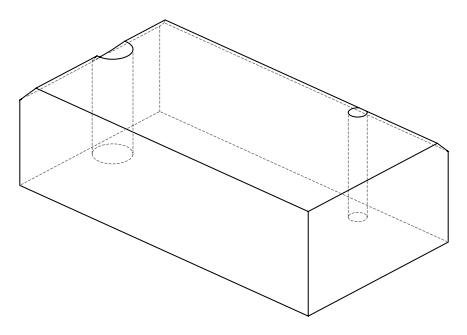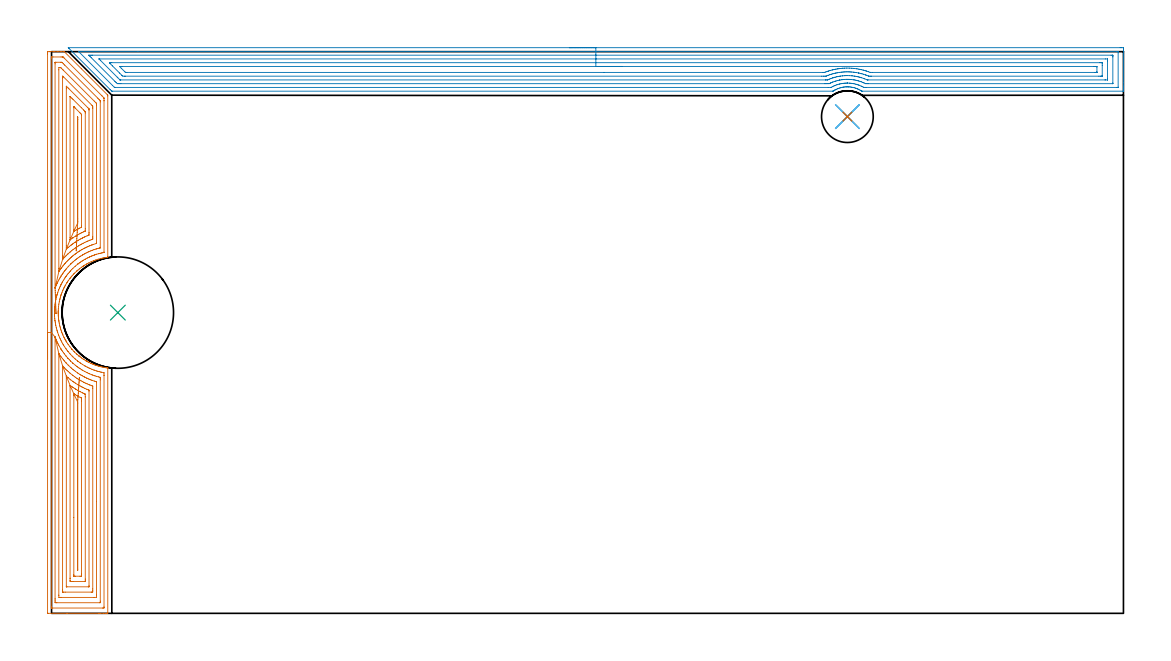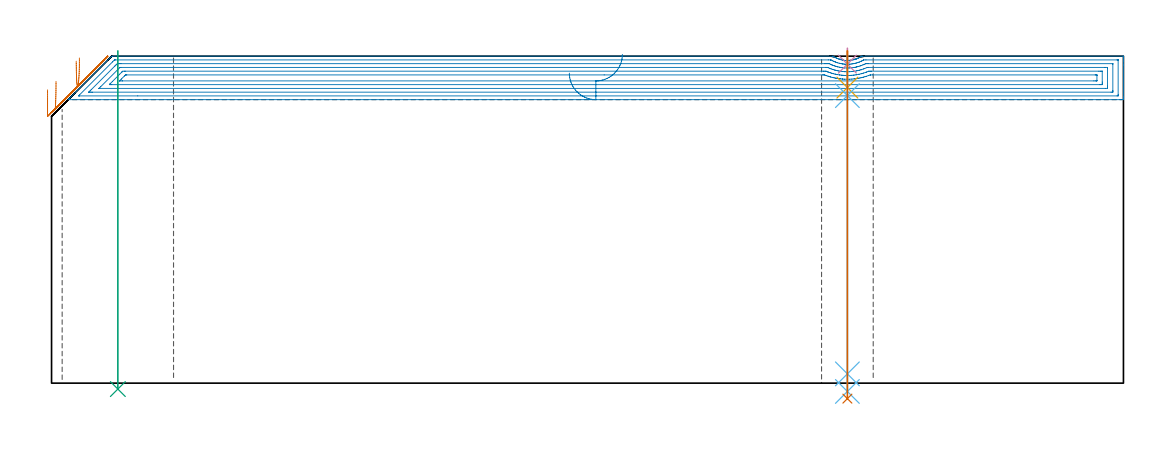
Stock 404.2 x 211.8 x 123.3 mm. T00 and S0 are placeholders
(PLAN: 7 operations, 5 tool changes, 34.2 min)
(1 AREA_MILL | FG_CHAMFER_SURFACE | UGT0205_001 | 13.42 min | 53758 mm3)
(2 AREA_MILL_1 | FG_CHAMFER_SURFACE_1 | UGT0205_001 | 19.07 min | 52060 mm3)
(3 INDEXABLE_INSERT_DRILL_THROUGH_HOLE_FROM_SOLID | STEP1HOLE | NXT0302_036 | 0.51 min | 166863 mm3)
(4 SPOT_DRILL | STEP1HOLE_1 | NXT0321_9005460120000 | 0.05 min | 184 mm3)
(5 DRILL_BLIND_HOLE_INTO_CENTER | STEP1HOLE_1 | UGT0301_198 | 0.06 min | 395 mm3)
(6 GUN_DRILL_THROUGH_HOLE | STEP1HOLE_1 | UGT0307_003 | 0.6 min | 4308 mm3)
(7 SPADE_DRILL_TO_ENLARGE_THROUGH_HOLE | STEP1HOLE_1 | UGT0306_010 | 0.53 min | 31873 mm3)
(TOOL UGT0205_001 | Chamfer Mill 20 x 3 x 45 deg. | D20 FL50 Z2)
(TOOL NXT0302_036 | Index. Insert Drill 42mm [880-D4200L50-05] | D42 PA176 FL210 Z2)
(TOOL NXT0321_9005460120000 | NC Spot Drill, 142deg, 12mm, Carbide, Uncoated | D12 PA142 FL30 Z2)
(TOOL UGT0301_198 | Twist Drill 7.9 mm | D7.9 PA118 FL73 Z2)
(TOOL UGT0307_003 | Gun Drill 7 mm | D7 PA130 FL24 Z1)
(TOOL UGT0306_010 | Spade Drill 19.5mm | D19.5 PA132 FL10 Z2)
(OP 1 AREA_MILL)
G17 G21 G94 G90
T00 M6
G54
G17 G0 G90 X-1.5 Y95.9 S1061 M3
G43 Z133.3 H0
Z110.6
G94 G1 Y95.938 Z109.728 F250.
Y96.052 Z108.864
Y96.241 Z108.012
Y96.503 Z107.18
Y96.837 Z106.374
Y97.24 Z105.6
Y97.708 Z104.864
Y98.239 Z104.172
Y98.829 Z103.529
Y99.472 Z102.94
Y100.164 Z102.408
Y100.9 Z101.94
Y101.674 Z101.537
Y102.48 Z101.203
Y103.312 Z100.941
Y104.163 Z100.752
Y105.028 Z100.638
Y105.9 Z100.6
Y210.927
X-1.498 Y211.196 Z100.602
X-1.491 Y211.793 Z100.605
X-1.477 Y211.797 Z100.62
X-0.876 Y211.8 Z101.22
X-0.587 Z101.51
X0.912 Z103.007
X2.384 Z104.481
X3.593 Z105.688
X4.704 Z106.803
X4.797 Z106.895
X4.81 Y211.791 Z106.908
X11.247 Y205.354 Z113.346
X21.076 Y195.524 Z123.175
X21.194 Y195.405 Z123.292
X21.2 Y195.134 Z123.3
Y134.455
X21.197 Y134.284 Z123.289
X21.125 Y134.267 Z123.217
X21.038 Y134.251 Z123.138
X20.996 Y134.245 Z123.096
X20.576 Y134.183 Z122.669
X20.251 Y134.136 Z122.347
X19.762 Y134.049 Z121.862
X19.36 Y133.976 Z121.459
X18.788 Y133.848 Z120.887
X18.47 Y133.777 Z120.569
X17.58 Y133.546 Z119.679
X16.69 Y133.253 Z118.789
X15.8 Y132.927 Z117.899
X15.108 Y132.647 Z117.207
X14.911 Y132.558 Z117.009
X14.02 Y132.127 Z116.119
X13.51 Y131.862 Z115.609
X13.305 Y131.756 Z115.404
X13.131 Y131.656 Z115.229
X12.531 Y131.294 Z114.63
X12.414 Y131.222 Z114.51
X12.242 Y131.118 Z114.338
X12.085 Y131.018 Z114.18
X11.875 Y130.886 Z113.974
X11.841 Y130.864 Z113.941
X11.638 Y130.721 Z113.734
X11.35 Y130.521 Z113.449
X10.608 Y129.973 Z112.706
X10.46 Y129.856 Z112.559
X9.914 Y129.398 Z112.012
X9.85 Y129.344 Z111.946
X9.742 Y129.255 Z111.842
X9.57 Y129.111 Z111.67
X9.537 Y129.081 Z111.635
X9.403 Y128.954 Z111.499
X8.68 Y128.274 Z110.78
X8.596 Y128.19 Z110.695
X8.507 Y128.095 Z110.607
X8.36 Y127.938 Z110.458
X8.253 Y127.824 Z110.352
X8.195 Y127.762 Z110.294
X7.79 Y127.331 Z109.89
X7.385 Y126.855 Z109.483
X7.016 Y126.406 Z109.116
X6.871 Y126.217 Z108.971
X6.352 Y125.515 Z108.451
X6.275 Y125.402 Z108.373
X6.011 Y125.02 Z108.109
X5.894 Y124.837 Z107.992
X5.758 Y124.623 Z107.856
X5.221 Y123.732 Z107.321
X5.121 Y123.552 Z107.22
X4.991 Y123.301 Z107.088
X4.834 Y123. Z106.933
X4.751 Y122.84 Z106.85
X4.688 Y122.708 Z106.787
X4.546 Y122.408 Z106.641
X4.311 Y121.921 Z106.411
X4.231 Y121.741 Z106.33
X3.957 Y121.057 Z106.051
X3.747 Y120.484 Z105.845
X3.637 Y120.177 Z105.732
X3.633 Y120.165 Z105.728
X3.593 Y120.048 Z105.691
X3.49 Y119.731 Z105.588
X3.397 Y119.447 Z105.496
X3.341 Y119.276 Z105.44
X3.207 Y118.758 Z105.306
X3.115 Y118.393 Z105.21
X3.113 Y118.382 Z105.207
X2.946 Y117.637 Z105.045
X2.914 Y117.491 Z105.012
X2.756 Y116.599 Z104.851
X2.638 Y115.707 Z104.736
X2.561 Y114.816 Z104.651
X2.532 Y114.225 Z104.625
X2.519 Y113.931 Z104.61
X2.518 Y113.924
Y113.708 Z104.609
X2.517 Y113.567 Z104.606
Y113.494 Z104.604
Y113.397 Z104.603
X2.516 Y113.033 Z104.607
X2.517 Y113.006 Z104.608
X2.52 Y112.934 Z104.607
X2.539 Y112.439 Z104.626
X2.549 Y112.141 Z104.641
X2.578 Y111.783 Z104.673
X2.623 Y111.249 Z104.716
X2.644 Y111.087 Z104.737
X2.679 Y110.808 Z104.771
X2.708 Y110.561 Z104.805
X2.735 Y110.362 Z104.827
Y110.358
X2.802 Y109.951 Z104.897
X2.884 Y109.466 Z104.978
X3.073 Y108.575 Z105.173
X3.186 Y108.131 Z105.282
X3.295 Y107.685 Z105.395
X3.341 Y107.525 Z105.44
X3.433 Y107.238 Z105.532
X3.577 Y106.792 Z105.675
X3.735 Y106.346 Z105.831
X3.802 Y106.153 Z105.901
X3.891 Y105.9 Z105.991
X4.058 Y105.478 Z106.154
X4.068 Y105.454 Z106.164
X4.11 Y105.35 Z106.209
X4.189 Y105.158 Z106.288
X4.232 Y105.058 Z106.329
X4.255 Y105.008 Z106.35
X4.551 Y104.372 Z106.65
X4.671 Y104.117 Z106.768
X4.776 Y103.906 Z106.876
X4.891 Y103.681 Z106.989
X4.997 Y103.48 Z107.096
X5.134 Y103.225 Z107.231
X5.368 Y102.817 Z107.467
X5.39 Y102.778 Z107.489
X5.473 Y102.64 Z107.572
X5.656 Y102.334 Z107.755
X6.011 Y101.78 Z108.11
X6.243 Y101.442 Z108.342
X6.894 Y100.55 Z108.992
X7.624 Y99.659 Z109.723
X7.723 Y99.546 Z109.823
X7.79 Y99.47 Z109.89
X8.441 Y98.767 Z110.54
X8.681 Y98.527 Z110.779
X9.36 Y97.876 Z111.46
X9.57 Y97.691 Z111.67
X10.092 Y97.25 Z112.191
X10.297 Y97.078 Z112.393
X10.407 Y96.984 Z112.505
X10.416 Y96.977 Z112.515
X10.461 Y96.942 Z112.559
X10.656 Y96.796 Z112.755
X10.744 Y96.731 Z112.84
X11.35 Y96.277 Z113.45
X11.924 Y95.882 Z114.024
X12.24 Y95.68 Z114.34
X13.024 Y95.201 Z115.122
X13.04 Y95.192 Z115.139
X13.13 Y95.142 Z115.229
X13.311 Y95.047 Z115.409
X13.425 Y94.987 Z115.521
X13.599 Y94.894 Z115.699
X13.681 Y94.851 Z115.781
X13.872 Y94.751 Z115.968
X14.021 Y94.673 Z116.118
X14.752 Y94.309 Z116.852
X14.91 Y94.241 Z117.009
X15.089 Y94.168 Z117.187
X15.213 Y94.117 Z117.308
X15.49 Y94.002 Z117.589
X15.8 Y93.874 Z117.899
X16.107 Y93.76 Z118.203
X16.253 Y93.705 Z118.352
X16.69 Y93.541 Z118.789
X17.046 Y93.418 Z119.145
X17.581 Y93.26 Z119.678
X17.883 Y93.179 Z119.983
X18.469 Y93.023 Z120.569
X18.745 Y92.961 Z120.845
X19.36 Y92.824 Z121.459
X20.251 Y92.663 Z122.348
X20.381 Y92.645 Z122.478
X20.576 Y92.617 Z122.671
X20.951 Y92.562 Z123.049
X21.023 Y92.552 Z123.12
X21.194 Y92.526 Z123.293
X21.197 Y92.522 Z123.296
X21.2 Y92.515 Z123.3
Y0.158
X21.197 Y0.01 Z123.288
X21.14 Y0.007 Z123.232
X20.759 Y0. Z122.858
X20.314 Z122.413
X19.682 Z121.777
X18.472 Z120.569
X17.894 Z119.988
X5.856 Z107.953
X-1.165 Y0.001 Z100.932
X-1.492 Y0.01 Z100.606
X-1.499 Y0.334 Z100.599
Y0.357
X-1.5 Y105.9 Z100.6
X-0.086 Z102.014
X-0.085 Y209.411 Z102.015
X-0.084 Y209.514 Z102.016
X-0.081 Y209.619 Z102.019
X-0.072 Y209.79 Z102.028
X0.018 Y209.792 Z102.118
X0.524 Y209.799 Z102.624
X3.593 Y209.8 Z105.693
X4.1 Y209.798 Z106.2
X4.292 Y209.793 Z106.392
X4.339 Y209.79 Z106.439
X4.399 Y209.739 Z106.499
X4.487 Y209.658 Z106.587
X4.738 Y209.411 Z106.838
X19.015 Y195.134 Z121.115
X19.682 Y194.456 Z121.782
X19.779 Y194.341 Z121.879
X19.782 Y194.242 Z121.882
X19.784 Y194.14 Z121.884
X19.786 Y193.349 Z121.886
Y193.246
X19.785 Y136.24 Z121.885
X19.784 Y136.137 Z121.884
X19.782 Y136.102 Z121.882
X19.779 Y136.081 Z121.879
X19.767 Y136.076 Z121.867
X19.682 Y136.056 Z121.782
X19.092 Y135.936 Z121.192
X18.788 Y135.87 Z120.888
X18.362 Y135.772 Z120.462
X17.894 Y135.656 Z119.994
X17.649 Y135.592 Z119.749
X17. Y135.406 Z119.1
X16.955 Y135.393 Z119.055
X16.814 Y135.347 Z118.914
X16.287 Y135.167 Z118.387
X16.107 Y135.103 Z118.207
X15.634 Y134.927 Z117.734
X15.213 Y134.765 Z117.313
X14.991 Y134.676 Z117.091
X14.464 Y134.455 Z116.564
X14.366 Y134.408 Z116.466
X14.319 Y134.386 Z116.419
X13.766 Y134.114 Z115.866
X13.425 Y133.944 Z115.525
X13.173 Y133.814 Z115.273
X12.693 Y133.563 Z114.793
X12.591 Y133.504 Z114.691
X12.531 Y133.469 Z114.631
X12.034 Y133.167 Z114.134
X11.638 Y132.924 Z113.738
X11.481 Y132.826 Z113.581
X11.238 Y132.67 Z113.338
X10.947 Y132.468 Z113.047
X10.744 Y132.323 Z112.844
X10.428 Y132.094 Z112.528
X9.997 Y131.778 Z112.097
X9.914 Y131.714 Z112.014
X9.85 Y131.662 Z111.95
X8.915 Y130.886 Z111.015
X8.01 Y130.045 Z110.11
X7.957 Y129.993 Z110.057
X7.57 Y129.592 Z109.67
X7.169 Y129.173 Z109.269
X7.134 Y129.136 Z109.234
X7.102 Y129.101 Z109.202
X6.718 Y128.659 Z108.818
X6.295 Y128.168 Z108.395
X6.275 Y128.142 Z108.375
X5.914 Y127.677 Z108.014
X5.639 Y127.316 Z107.739
X5.529 Y127.168 Z107.629
X5.381 Y126.963 Z107.481
X5.16 Y126.645 Z107.26
X5.01 Y126.424 Z107.11
X4.806 Y126.105 Z106.906
X4.487 Y125.598 Z106.587
X4.462 Y125.557 Z106.562
X4.447 Y125.531 Z106.547
X4.133 Y124.993 Z106.233
X3.936 Y124.639 Z106.036
X3.817 Y124.416 Z105.917
X3.593 Y123.985 Z105.693
X3.515 Y123.825 Z105.615
X3.477 Y123.747 Z105.577
X3.23 Y123.217 Z105.33
X3.063 Y122.854 Z105.163
X2.955 Y122.599 Z105.055
X2.7 Y121.98 Z104.8
X2.693 Y121.962 Z104.793
X2.377 Y121.07 Z104.477
X2.233 Y120.643 Z104.333
X2.08 Y120.177 Z104.18
X2.043 Y120.059 Z104.143
X2.017 Y119.967 Z104.117
X1.837 Y119.285 Z103.937
X1.806 Y119.16 Z103.906
X1.665 Y118.534 Z103.765
X1.634 Y118.393 Z103.734
X1.515 Y117.791 Z103.615
X1.461 Y117.5 Z103.561
X1.38 Y117.033 Z103.48
X1.322 Y116.608 Z103.422
X1.276 Y116.244 Z103.376
X1.219 Y115.716 Z103.319
X1.193 Y115.436 Z103.293
X1.146 Y114.823 Z103.246
X1.133 Y114.603 Z103.233
X1.102 Y113.931 Z103.202
X1.1 Y113.887 Z103.2
Y113.866
Y113.744
X1.103 Y113.039 Z103.203
X1.106 Y112.845 Z103.206
X1.134 Y112.146 Z103.234
X1.146 Y111.912 Z103.246
X1.198 Y111.254 Z103.298
X1.213 Y111.104 Z103.313
X1.275 Y110.543 Z103.375
X1.298 Y110.362 Z103.398
X1.359 Y109.915 Z103.459
X1.433 Y109.469 Z103.533
X1.544 Y108.838 Z103.644
X1.599 Y108.577 Z103.699
X1.792 Y107.698 Z103.892
X1.795 Y107.685 Z103.895
X1.806 Y107.643 Z103.906
X2.032 Y106.792 Z104.132
X2.13 Y106.468 Z104.23
X2.318 Y105.9 Z104.418
X2.586 Y105.121 Z104.686
X2.628 Y105.008 Z104.728
X2.7 Y104.82 Z104.8
X2.99 Y104.115 Z105.09
X3.219 Y103.597 Z105.319
X3.396 Y103.223 Z105.496
X3.593 Y102.818 Z105.693
X3.847 Y102.331 Z105.947
X4.139 Y101.786 Z106.239
X4.343 Y101.438 Z106.443
X4.487 Y101.2 Z106.587
X4.902 Y100.546 Z107.002
X5.381 Y99.846 Z107.481
X5.517 Y99.654 Z107.617
X5.879 Y99.157 Z107.979
X6.196 Y98.761 Z108.296
X6.275 Y98.667 Z108.375
X6.954 Y97.869 Z109.054
X7.169 Y97.634 Z109.269
X7.793 Y96.977 Z109.893
X8.062 Y96.714 Z110.162
X8.729 Y96.084 Z110.829
X8.956 Y95.887 Z111.056
X9.779 Y95.192 Z111.879
X9.85 Y95.137 Z111.95
X10.073 Y94.969 Z112.173
X10.744 Y94.481 Z112.844
X10.998 Y94.3 Z113.098
X11.638 Y93.881 Z113.738
X12.396 Y93.407 Z114.496
X12.531 Y93.33 Z114.631
X12.709 Y93.23 Z114.809
X13.425 Y92.861 Z115.525
X14.1 Y92.515 Z116.2
X14.319 Y92.412 Z116.419
X14.51 Y92.324 Z116.61
X15.213 Y92.043 Z117.313
X15.997 Y91.732 Z118.097
X16.107 Y91.691 Z118.207
X16.29 Y91.623 Z118.39
X17. Y91.397 Z119.1
X17.329 Y91.295 Z119.429
X17.894 Y91.148 Z119.994
X18.531 Y90.987 Z120.631
X18.788 Y90.933 Z120.888
X19.658 Y90.754 Z121.758
X19.779 Y90.73 Z121.879
X19.781 Y90.631 Z121.881
X19.785 Y89.838 Z121.885
X19.786 Y89.734 Z121.886
X19.785 Y2.389 Z121.885
X19.784 Y2.286 Z121.884
X19.781 Y2.181 Z121.881
X19.772 Y2.01 Z121.872
X19.682 Y2.008 Z121.782
X19.176 Y2.001 Z121.276
X0.407 Y2. Z102.507
X0.018 Y2.003 Z102.118
X-0.037 Y2.006 Z102.063
X-0.069 Y2.009 Z102.031
X-0.079 Y2.023 Z102.021
X-0.081 Y2.078 Z102.019
X-0.085 Y2.285 Z102.015
X-0.086 Y2.389 Z102.014
Y2.492
Y105.9
X1.333 Y104.169 Z103.433
X1.342 Y104.153 Z103.442
X1.359 Y104.115 Z103.459
X1.652 Y103.377 Z103.752
X1.716 Y103.223 Z103.816
X1.806 Y103.012 Z103.906
X2.12 Y102.331 Z104.22
X2.398 Y101.739 Z104.498
X2.551 Y101.438 Z104.651
X2.7 Y101.156 Z104.8
X3.037 Y100.546 Z105.137
X3.508 Y99.739 Z105.608
X3.561 Y99.654 Z105.661
X3.593 Y99.603 Z105.693
X3.927 Y99.096 Z106.027
X4.154 Y98.761 Z106.254
X4.487 Y98.29 Z106.587
X4.796 Y97.869 Z106.896
X5.381 Y97.121 Z107.481
X5.499 Y96.977 Z107.599
X6.144 Y96.215 Z108.244
X6.265 Y96.084 Z108.365
X6.275 Y96.074 Z108.375
X6.707 Y95.623 Z108.807
X7.123 Y95.192 Z109.223
X7.169 Y95.147 Z109.269
X8.001 Y94.361 Z110.101
X8.072 Y94.3 Z110.172
X8.956 Y93.56 Z111.056
X9.143 Y93.407 Z111.243
X9.547 Y93.104 Z111.647
X9.85 Y92.882 Z111.95
X10.361 Y92.515 Z112.461
X10.744 Y92.263 Z112.844
X11.461 Y91.799 Z113.561
X11.751 Y91.623 Z113.851
X12.531 Y91.199 Z114.631
X13.424 Y90.73 Z115.524
X14.017 Y90.455 Z116.117
X14.319 Y90.327 Z116.419
X15.012 Y90.039 Z117.112
X15.213 Y89.961 Z117.313
X15.533 Y89.838 Z117.633
X16.107 Y89.636 Z118.207
X16.415 Y89.53 Z118.515
X17. Y89.355 Z119.1
X17.672 Y89.167 Z119.772
X18.179 Y89.039 Z120.279
X18.319 Y89. Z120.419
X18.366 Y88.986 Z120.466
X18.367 Y88.976 Z120.467
X18.369 Y88.946 Z120.469
X18.371 Y88.469 Z120.471
X18.372 Y88.053 Z120.472
X18.371 Y4.589 Z120.471
X18.369 Y4.173 Z120.469
X18.367 Y4.055 Z120.467
X18.365 Y4.029 Z120.465
X18.353 Y4.01 Z120.453
X18.241 Y4.006 Z120.341
X18.067 Y4.001 Z120.167
X1.979 Z104.079
X1.806 Y4.003 Z103.906
X1.632 Y4.009 Z103.732
X1.335 Y4.024 Z103.435
X1.333 Y4.173 Z103.433
X1.33 Y4.648 Z103.43
X1.329 Y5.066 Z103.429
X1.328 Y5.542 Z103.428
X1.329 Y104.115 Z103.429
X1.33 Y104.147 Z103.43
X1.333 Y104.169 Z103.433
X2.753 Y97.925 Z104.853
X2.755 Z104.855
X2.762 Y97.917 Z104.862
X2.984 Y97.585 Z105.084
X3.413 Y96.977 Z105.513
X3.593 Y96.729 Z105.693
X4.085 Y96.084 Z106.185
X4.487 Y95.576 Z106.587
X4.808 Y95.192 Z106.908
X5.381 Y94.53 Z107.481
X5.49 Y94.409 Z107.59
X5.593 Y94.3 Z107.693
X6.275 Y93.6 Z108.375
X6.469 Y93.407 Z108.569
X7.169 Y92.754 Z109.269
X7.435 Y92.515 Z109.535
X8.062 Y91.989 Z110.162
X8.51 Y91.623 Z110.61
X8.956 Y91.289 Z111.056
X9.718 Y90.73 Z111.818
X9.85 Y90.641 Z111.95
X10.124 Y90.457 Z112.224
X10.744 Y90.063 Z112.844
X10.882 Y89.976 Z112.982
X11.109 Y89.838 Z113.209
X11.638 Y89.544 Z113.738
X12.292 Y89.184 Z114.392
X12.531 Y89.061 Z114.631
X12.758 Y88.946 Z114.858
X13.207 Y88.727 Z115.307
X13.425 Y88.626 Z115.525
X14.005 Y88.367 Z116.105
X14.319 Y88.24 Z116.419
X14.784 Y88.053 Z116.884
X15.213 Y87.892 Z117.313
X15.469 Y87.797 Z117.569
X16.107 Y87.585 Z118.207
X16.795 Y87.366 Z118.895
X16.886 Y87.339 Z118.986
X16.897 Y87.335 Z118.997
X16.929 Y87.319 Z119.029
X16.951 Y87.306 Z119.051
X16.953 Y87.276 Z119.053
X16.956 Y87.205 Z119.056
X16.957 Y42.141 Z119.057
Y6.85
X16.95 Y6.008 Z119.05
X16.064 Y6. Z118.164
X3.551 Z105.651
X2.75 Y6.011 Z104.85
X2.743 Y6.807 Z104.843
Y6.85
Y97.826
X2.744 Y97.869 Z104.844
X2.748 Y97.917 Z104.848
X2.753 Y97.925 Z104.853
X4.164 Y93.333 Z106.264
X4.487 Y92.983 Z106.587
X4.926 Y92.515 Z107.026
X5.381 Y92.048 Z107.481
X5.815 Y91.623 Z107.915
X6.275 Y91.193 Z108.375
X6.788 Y90.73 Z108.888
X6.993 Y90.555 Z109.093
X7.169 Y90.409 Z109.269
X7.867 Y89.838 Z109.967
X8.062 Y89.69 Z110.162
X8.637 Y89.264 Z110.737
X8.956 Y89.033 Z111.056
X9.08 Y88.946 Z111.18
X9.544 Y88.64 Z111.644
X9.85 Y88.442 Z111.95
X10.465 Y88.053 Z112.565
X10.744 Y87.891 Z112.844
X11.125 Y87.673 Z113.225
X11.638 Y87.4 Z113.738
X12.091 Y87.161 Z114.191
X12.531 Y86.945 Z114.631
X12.989 Y86.725 Z115.089
X13.425 Y86.535 Z115.525
X14.048 Y86.268 Z116.148
X14.319 Y86.161 Z116.419
X14.496 Y86.091 Z116.596
X15.213 Y85.821 Z117.313
X15.536 Y85.698 Z117.636
X15.539 Y85.376 Z117.639
X15.542 Y84.813 Z117.642
X15.543 Y9.198 Z117.643
X15.54 Y8.635 Z117.64
X15.536 Y8.312 Z117.636
X15.524 Y8.01 Z117.624
X15.213 Y8.004 Z117.313
X14.954 Y8.001 Z117.054
X5.123 Y8. Z107.223
X4.487 Y8.001 Z106.587
X4.226 Y8.004 Z106.326
X4.177 Y8.01 Z106.277
X4.164 Y8.024 Z106.264
X4.162 Y8.068 Z106.262
X4.158 Y8.635 Z106.258
X4.157 Y8.964 Z106.257
Y92.845
X4.158 Y93.174 Z106.258
X4.16 Y93.269 Z106.26
X4.163 Y93.324 Z106.263
X4.164 Y93.333 Z106.264
X5.578 Y89.426 Z107.678
X5.604 Y89.405 Z107.704
X6.14 Y88.946 Z108.24
X6.275 Y88.832 Z108.375
X6.95 Y88.272 Z109.05
X7.169 Y88.095 Z109.269
X7.222 Y88.053 Z109.322
X8.062 Y87.438 Z110.162
X8.447 Y87.161 Z110.547
X8.956 Y86.824 Z111.056
X9.817 Y86.268 Z111.917
X9.85 Y86.248 Z111.95
X9.905 Y86.213 Z112.005
X10.744 Y85.748 Z112.844
X11.425 Y85.376 Z113.525
X11.638 Y85.267 Z113.738
X11.862 Y85.153 Z113.962
X12.531 Y84.832 Z114.631
X13.323 Y84.484 Z115.423
X13.974 Y84.217 Z116.074
X14.072 Y84.175 Z116.172
X14.116 Y84.155 Z116.216
X14.122 Y84.127 Z116.222
X14.124 Y84.059 Z116.224
X14.128 Y83.782 Z116.228
X14.129 Y10.42 Z116.229
X14.126 Y10.068 Z116.226
X14.125 Y10.026 Z116.225
X14.123 Y10.012 Z116.223
X14.097 Y10.009 Z116.197
X13.986 Y10.004 Z116.086
X13.845 Y10. Z115.945
X5.801 Z107.901
X5.627 Y10.003 Z107.727
X5.591 Y10.007 Z107.691
X5.579 Y10.01 Z107.679
X5.577 Y10.021 Z107.677
X5.574 Y10.062 Z107.674
X5.572 Y10.229 Z107.672
Y89.212
X5.574 Y89.346 Z107.674
X5.578 Y89.426 Z107.678
X6.992 Y85.948 Z109.092
X7.025 Y85.931 Z109.125
X7.169 Y85.831 Z109.269
X7.806 Y85.376 Z109.906
X8.062 Y85.204 Z110.162
X8.577 Y84.863 Z110.677
X8.956 Y84.623 Z111.056
X9.18 Y84.484 Z111.28
X9.85 Y84.1 Z111.95
X10.725 Y83.611 Z112.825
X10.761 Y83.591 Z112.861
X11.638 Y83.153 Z113.738
X11.943 Y83.004 Z114.043
X12.531 Y82.734 Z114.631
X12.607 Y82.699 Z114.707
X12.708 Y82.646 Z114.808
X12.71 Y82.607 Z114.81
X12.713 Y82.518 Z114.813
X12.715 Y81.807 Z114.815
Y81.624
X12.714 Y12.914 Z114.814
X12.711 Y12.204 Z114.811
X12.709 Y12.027 Z114.809
X12.705 Y12.009 Z114.805
X12.684 Y12.006 Z114.784
X12.634 Y12.003 Z114.734
X12.531 Y12.001 Z114.631
X8.062 Y12. Z110.162
X7.37 Y12.003 Z109.47
X7.169 Y12.01 Z109.269
X6.992 Y12.03 Z109.092
X6.989 Y12.204 Z109.089
X6.987 Y12.386 Z109.087
X6.985 Y13.097 Z109.085
Y13.28
X6.986 Y85.559 Z109.086
X6.987 Y85.742 Z109.087
X6.989 Y85.864 Z109.089
X6.992 Y85.948 Z109.092
X8.406 Y82.76 Z110.506
X8.437 Y82.748 Z110.537
X8.531 Y82.699 Z110.631
X8.799 Y82.542 Z110.899
X8.956 Y82.45 Z111.056
X9.543 Y82.113 Z111.643
X9.85 Y81.945 Z111.95
X10.105 Y81.807 Z112.205
X10.744 Y81.476 Z112.844
X11.114 Y81.283 Z113.214
X11.248 Y81.211 Z113.348
X11.283 Y81.191 Z113.383
X11.294 Y81.164 Z113.394
X11.296 Y81.099 Z113.396
X11.298 Y80.914 Z113.398
X11.3 Y80.359 Z113.4
Y80.022
Y14.881
X11.297 Y14.329 Z113.397
X11.293 Y14.141 Z113.393
X11.289 Y14.01 Z113.389
X11.185 Y14.007 Z113.285
X10.733 Y14. Z112.833
X8.945 Z111.045
X8.516 Y14.007 Z110.616
X8.414 Y14.01 Z110.514
X8.407 Y14.074 Z110.507
X8.404 Y14.146 Z110.504
X8.4 Y14.544 Z110.5
Y36.178
Y82.144
X8.402 Y82.552 Z110.502
X8.406 Y82.76 Z110.506
X9.85 Y79.682 Z111.95
X9.886 Y79.13 Z111.986
Y16.63
X9.85 Y16.123 Z111.95
X9.814 Y16.666 Z111.914
Y79.165
X9.85 Y79.682 Z111.95
X9.91 Y80.547 Z112.048
X9.969 Y81.4 Z112.221
X10.027 Y82.234 Z112.468
X10.083 Y83.044 Z112.787
X10.137 Y83.824 Z113.176
X10.188 Y84.566 Z113.631
X10.237 Y85.266 Z114.15
X10.282 Y85.918 Z114.727
X10.323 Y86.518 Z115.359
X10.361 Y87.06 Z116.042
X10.394 Y87.541 Z116.769
X10.423 Y87.957 Z117.535
X10.447 Y88.305 Z118.335
X10.466 Y88.582 Z119.162
X10.481 Y88.786 Z120.01
X10.489 Y88.915 Z120.873
X10.493 Y88.969 Z121.743
X10.492 Y88.947 Z122.616
G0 X1.683 Y113.006 Z113.789
G1 Y113.013 Z112.917
X1.68 Y113.095 Z112.049
X1.674 Y113.253 Z111.191
X1.666 Y113.485 Z110.35
X1.655 Y113.789 Z109.532
X1.641 Y114.164 Z108.744
X1.625 Y114.605 Z107.992
X1.607 Y115.111 Z107.281
X1.586 Y115.676 Z106.617
X1.564 Y116.297 Z106.005
X1.54 Y116.969 Z105.449
X1.514 Y117.687 Z104.954
X1.486 Y118.445 Z104.524
X1.458 Y119.238 Z104.161
X1.428 Y120.06 Z103.869
X1.397 Y120.904 Z103.649
X1.366 Y121.763 Z103.504
X1.335 Y122.632 Z103.435
X1.329 Y122.854 Z103.429
Y207.211
X1.331 Y207.627 Z103.431
X1.333 Y207.745 Z103.433
X1.335 Y207.771 Z103.435
X1.347 Y207.79 Z103.447
X1.459 Y207.794 Z103.559
X1.633 Y207.799 Z103.733
X3.42 Y207.8 Z105.52
X3.593 Y207.798 Z105.693
X3.767 Y207.794 Z105.867
X3.881 Y207.79 Z105.981
X3.951 Y207.738 Z106.051
X4.07 Y207.627 Z106.17
X4.487 Y207.213 Z106.587
X4.966 Y206.734 Z107.066
X17.459 Y194.242 Z119.559
X17.894 Y193.804 Z119.994
X18.342 Y193.349 Z120.442
X18.365 Y193.315 Z120.465
X18.367 Y193.289 Z120.467
X18.37 Y193.23 Z120.47
X18.371 Y193.111 Z120.471
X18.372 Y192.873 Z120.472
X18.371 Y138.024 Z120.471
X18.37 Y137.905 Z120.47
X18.367 Y137.846 Z120.467
X18.365 Y137.823 Z120.465
X18.343 Y137.809 Z120.443
X18.16 Y137.759 Z120.26
X17.894 Y137.69 Z119.994
X17.452 Y137.573 Z119.552
X17. Y137.446 Z119.1
X16.758 Y137.374 Z118.858
X16.107 Y137.165 Z118.207
X16.005 Y137.132 Z118.105
X15.426 Y136.919 Z117.526
X15.213 Y136.838 Z117.313
X14.783 Y136.669 Z116.883
X14.319 Y136.478 Z116.419
X14.152 Y136.407 Z116.252
X13.783 Y136.24 Z115.883
X13.542 Y136.123 Z115.642
X13.425 Y136.065 Z115.525
X12.947 Y135.824 Z115.047
X12.531 Y135.61 Z114.631
X12.359 Y135.519 Z114.459
X12.044 Y135.347 Z114.144
X11.79 Y135.195 Z113.89
X11.638 Y135.103 Z113.738
X11.012 Y134.723 Z113.112
X10.744 Y134.551 Z112.844
X10.685 Y134.513 Z112.785
X10.597 Y134.455 Z112.697
X10.16 Y134.145 Z112.26
X9.85 Y133.923 Z111.95
X9.642 Y133.771 Z111.742
X9.361 Y133.563 Z111.461
X9.135 Y133.384 Z111.235
X8.956 Y133.24 Z111.056
X8.644 Y132.981 Z110.744
X8.274 Y132.67 Z110.374
X8.062 Y132.482 Z110.162
X7.695 Y132.145 Z109.795
X7.298 Y131.778 Z109.398
X7.232 Y131.714 Z109.332
X7.169 Y131.651 Z109.269
X6.427 Y130.886 Z108.527
X6.354 Y130.807 Z108.454
X6.275 Y130.72 Z108.375
X5.635 Y129.993 Z107.735
X5.519 Y129.856 Z107.619
X5.381 Y129.688 Z107.481
X5.12 Y129.361 Z107.22
X4.916 Y129.101 Z107.016
X4.732 Y128.856 Z106.832
X4.487 Y128.525 Z106.587
X4.355 Y128.341 Z106.455
X4.262 Y128.208 Z106.362
X3.993 Y127.81 Z106.093
X3.67 Y127.316 Z105.77
X3.64 Y127.269 Z105.74
X3.593 Y127.193 Z105.693
X3.304 Y126.712 Z105.404
X3.133 Y126.424 Z105.233
X2.976 Y126.147 Z105.076
X2.7 Y125.646 Z104.8
X2.66 Y125.571 Z104.76
X2.64 Y125.531 Z104.74
X2.363 Y124.975 Z104.463
X2.199 Y124.639 Z104.299
X2.073 Y124.372 Z104.173
X1.806 Y123.795 Z103.906
X1.791 Y123.761 Z103.891
X1.405 Y122.797 Z103.505
X1.335 Y122.632 Z103.435
X2.753 Y128.879 Z104.853
X2.744 Y129.056 Z104.844
X2.743 Y129.95 Z104.843
Y204.95
X2.75 Y205.792 Z104.85
X3.168 Y205.794 Z105.268
X3.38 Y205.792 Z105.48
X3.432 Y205.79 Z105.532
X3.489 Y205.751 Z105.589
X3.593 Y205.65 Z105.693
X4.301 Y204.95 Z106.401
X4.487 Y204.764 Z106.587
X16.107 Y193.145 Z118.207
X16.792 Y192.457 Z118.892
X16.89 Y192.354 Z118.99
X16.946 Y192.293 Z119.046
X16.95 Y192.244 Z119.05
X16.953 Y192.032 Z119.053
X16.957 Y191.608 Z119.057
Y139.809
X16.953 Y139.597 Z119.053
X16.951 Y139.498 Z119.051
X16.835 Y139.454 Z118.935
X15.882 Y139.141 Z117.982
X15.232 Y138.917 Z117.332
X15.218 Y138.911 Z117.318
X14.573 Y138.664 Z116.673
X14.319 Y138.561 Z116.419
X13.941 Y138.401 Z116.041
X13.425 Y138.171 Z115.525
X13.104 Y138.024 Z115.204
X12.721 Y137.835 Z114.821
X12.531 Y137.74 Z114.631
X12.131 Y137.531 Z114.231
X11.638 Y137.269 Z113.738
X11.549 Y137.22 Z113.649
X11.396 Y137.132 Z113.496
X10.99 Y136.886 Z113.09
X10.744 Y136.735 Z112.844
X10.439 Y136.544 Z112.539
X9.96 Y136.24 Z112.06
X9.85 Y136.163 Z111.95
X9.374 Y135.823 Z111.474
X8.956 Y135.521 Z111.056
X8.856 Y135.447 Z110.956
X8.722 Y135.347 Z110.822
X8.355 Y135.055 Z110.455
X8.062 Y134.817 Z110.162
X7.864 Y134.653 Z109.964
X7.628 Y134.455 Z109.728
X7.383 Y134.241 Z109.483
X7.169 Y134.049 Z109.269
X6.915 Y133.816 Z109.015
X6.643 Y133.563 Z108.743
X6.456 Y133.382 Z108.556
X6.275 Y133.202 Z108.375
X6.011 Y132.933 Z108.111
X5.759 Y132.67 Z107.859
X5.381 Y132.264 Z107.481
X5.15 Y132.008 Z107.25
X4.946 Y131.778 Z107.046
X4.734 Y131.531 Z106.834
X4.487 Y131.238 Z106.587
X4.328 Y131.044 Z106.428
X4.202 Y130.886 Z106.302
X3.938 Y130.541 Z106.038
X3.593 Y130.086 Z105.693
X3.554 Y130.033 Z105.654
X3.525 Y129.993 Z105.625
X3.299 Y129.674 Z105.399
X3.184 Y129.509 Z105.284
X2.905 Y129.101 Z105.005
X2.854 Y129.025 Z104.954
X2.753 Y128.879 Z104.853
X4.175 Y133.481 Z106.275
X4.164 Y133.563 Z106.264
X4.16 Y133.754 Z106.26
X4.158 Y133.891 Z106.258
X4.157 Y134.455 Z106.257
Y134.785
X4.158 Y201.709 Z106.258
X4.161 Y202.273 Z106.261
X4.164 Y202.596 Z106.264
X4.487 Y202.31 Z106.587
X4.528 Y202.273 Z106.628
X15.236 Y191.565 Z117.336
X15.536 Y191.242 Z117.636
X15.541 Y190.672 Z117.641
X15.542 Y190.343 Z117.642
X15.543 Y142.156 Z117.643
X15.542 Y141.594 Z117.642
X15.539 Y141.268 Z117.639
X15.536 Y141.155 Z117.636
X15.526 Y141.091 Z117.626
X15.014 Y140.899 Z117.114
X14.475 Y140.701 Z116.575
X14.362 Y140.658 Z116.462
X14.319 Y140.641 Z116.419
X13.727 Y140.4 Z115.827
X13.425 Y140.27 Z115.525
X13.106 Y140.128 Z115.206
X12.531 Y139.861 Z114.631
X12.496 Y139.844 Z114.596
X12.425 Y139.809 Z114.525
X11.903 Y139.544 Z114.003
X11.638 Y139.405 Z113.738
X11.32 Y139.234 Z113.42
X10.748 Y138.917 Z112.848
X10.191 Y138.576 Z112.291
X9.85 Y138.364 Z111.95
X9.642 Y138.232 Z111.742
X9.324 Y138.024 Z111.424
X8.956 Y137.765 Z111.056
X8.588 Y137.5 Z110.688
X8.062 Y137.118 Z110.162
X7.575 Y136.726 Z109.675
X7.169 Y136.395 Z109.269
X7.083 Y136.325 Z109.183
X6.983 Y136.24 Z109.083
X6.275 Y135.612 Z108.375
X6.136 Y135.486 Z108.236
X5.986 Y135.347 Z108.086
X5.679 Y135.05 Z107.779
X5.381 Y134.757 Z107.481
X5.231 Y134.605 Z107.331
X5.086 Y134.455 Z107.186
X4.795 Y134.148 Z106.895
X4.487 Y133.818 Z106.587
X4.365 Y133.684 Z106.465
X4.255 Y133.563 Z106.355
X4.175 Y133.481 Z106.275
X5.58 Y137.373 Z107.68
X5.577 Y137.476 Z107.677
X5.572 Y137.833 Z107.672
Y138.024
X5.571 Y138.727 Z107.671
Y197.811
X5.573 Y198.511 Z107.673
X5.576 Y198.703 Z107.676
X5.578 Y198.762 Z107.678
X5.594 Y198.749 Z107.694
X5.646 Y198.703 Z107.746
X6.275 Y198.077 Z108.375
X6.541 Y197.811 Z108.641
X13.679 Y190.672 Z115.779
X13.932 Y190.414 Z116.032
X14.099 Y190.242 Z116.199
X14.122 Y190.206 Z116.222
X14.125 Y190.188 Z116.225
X14.127 Y190.145 Z116.227
X14.129 Y189.97 Z116.229
Y189.78
X14.128 Y143.569 Z116.228
Y143.378
X14.123 Y142.682 Z116.223
X14.112 Y142.645 Z116.212
X14.059 Y142.622 Z116.159
X13.73 Y142.486 Z115.83
X13.513 Y142.398 Z115.613
X13.425 Y142.361 Z115.525
X12.89 Y142.128 Z114.99
X12.531 Y141.966 Z114.631
X12.278 Y141.847 Z114.378
X11.751 Y141.594 Z113.851
X11.676 Y141.556 Z113.776
X11.638 Y141.536 Z113.738
X11.089 Y141.249 Z113.189
X10.744 Y141.063 Z112.844
X10.511 Y140.933 Z112.611
X10.105 Y140.701 Z112.205
X9.946 Y140.605 Z112.046
X9.85 Y140.547 Z111.95
X9.394 Y140.264 Z111.494
X8.956 Y139.988 Z111.056
X8.847 Y139.918 Z110.947
X8.683 Y139.809 Z110.783
X8.32 Y139.552 Z110.42
X8.062 Y139.368 Z110.162
X7.801 Y139.178 Z109.901
X7.445 Y138.917 Z109.545
X7.289 Y138.796 Z109.389
X7.169 Y138.701 Z109.269
X6.794 Y138.398 Z108.894
X6.336 Y138.024 Z108.436
X6.303 Y137.996 Z108.403
X5.743 Y137.508 Z107.843
X5.58 Y137.373 Z107.68
X7.007 Y140.862 Z109.107
X6.991 Y140.875 Z109.091
X6.989 Y140.88 Z109.089
X6.986 Y141.594 Z109.086
X6.985 Y141.777 Z109.085
X6.986 Y194.73 Z109.086
X6.988 Y194.827 Z109.088
X6.992 Y194.89 Z109.092
X6.994 Y194.898 Z109.094
X7.002 Y194.892 Z109.102
X7.169 Y194.731 Z109.269
X7.661 Y194.242 Z109.761
X8.062 Y193.841 Z110.162
X11.231 Y190.672 Z113.331
X12.123 Y189.78 Z114.223
X12.531 Y189.368 Z114.631
X12.65 Y189.245 Z114.75
X12.706 Y189.185 Z114.806
X12.709 Y189.07 Z114.809
X12.713 Y188.888 Z114.813
X12.714 Y188.705 Z114.814
X12.715 Y144.98 Z114.815
X12.712 Y144.271 Z114.812
X12.71 Y144.18 Z114.81
X12.708 Y144.162 Z114.808
X12.697 Y144.152 Z114.797
X12.668 Y144.134 Z114.768
X12.531 Y144.069 Z114.631
X12.059 Y143.85 Z114.159
X11.638 Y143.651 Z113.738
X11.453 Y143.562 Z113.553
X11.082 Y143.378 Z113.182
X10.744 Y143.2 Z112.844
X10.279 Y142.95 Z112.379
X9.85 Y142.712 Z111.95
X9.706 Y142.63 Z111.806
X9.459 Y142.486 Z111.559
X9.147 Y142.295 Z111.247
X8.956 Y142.176 Z111.056
X8.107 Y141.638 Z110.207
X8.062 Y141.608 Z110.162
X8.041 Y141.594 Z110.141
X7.532 Y141.231 Z109.632
X7.169 Y140.975 Z109.269
X7.007 Y140.862 Z109.107
X8.405 Y144.04 Z110.505
X8.404 Y144.054 Z110.504
X8.402 Y144.127 Z110.502
X8.4 Y144.271 Z110.5
Y144.609
Y190.672
X8.403 Y190.995 Z110.503
X8.404 Y191.028 Z110.504
X8.406 Y191.036 Z110.506
X8.428 Y191.016 Z110.528
X8.547 Y190.903 Z110.647
X8.781 Y190.672 Z110.881
X8.956 Y190.497 Z111.056
X10.566 Y188.888 Z112.666
X10.744 Y188.709 Z112.844
X11.1 Y188.349 Z113.2
X11.276 Y188.166 Z113.376
X11.294 Y188.146 Z113.394
X11.296 Y188.123 Z113.396
X11.299 Y188.075 Z113.399
X11.3 Y187.995 Z113.4
Y146.055
X11.298 Y145.777 Z113.398
X11.295 Y145.639 Z113.395
X11.293 Y145.611 Z113.393
X11.272 Y145.598 Z113.372
X11.228 Y145.572 Z113.328
X10.632 Y145.275 Z112.732
X10.412 Y145.163 Z112.512
X10.045 Y144.968 Z112.145
X9.85 Y144.862 Z111.95
X9.471 Y144.649 Z111.571
X8.956 Y144.356 Z111.056
X8.902 Y144.324 Z111.002
X8.574 Y144.127 Z110.674
X8.479 Y144.073 Z110.579
X8.422 Y144.044 Z110.522
X8.405 Y144.04 Z110.505
X9.85 Y147.158 Z111.95
X9.816 Y147.806 Z111.916
X9.814 Y147.84 Z111.914
Y186.211
X9.816 Y187.103 Z111.916
X9.817 Y187.136 Z111.917
X9.819 Y187.161 Z111.919
X9.85 Y187.143 Z111.95
X9.879 Y187.103 Z111.979
X9.881 Y187.072 Z111.981
X9.886 Y186.211 Z111.986
Y186.174
Y148.732
X9.885 Y147.84 Z111.985
X9.884 Y147.806 Z111.984
X9.85 Y147.158 Z111.95
X9.804 Y146.287 Z111.942
X9.758 Y145.419 Z112.01
X9.713 Y144.559 Z112.154
X9.668 Y143.716 Z112.372
X9.625 Y142.895 Z112.663
X9.583 Y142.102 Z113.024
X9.543 Y141.343 Z113.454
X9.505 Y140.625 Z113.947
X9.469 Y139.953 Z114.502
X9.436 Y139.331 Z115.113
X9.406 Y138.765 Z115.776
X9.379 Y138.259 Z116.486
X9.356 Y137.816 Z117.238
X9.336 Y137.441 Z118.025
X9.32 Y137.136 Z118.842
X9.308 Y136.903 Z119.683
X9.299 Y136.743 Z120.54
X9.295 Y136.66 Z121.409
G0 Z133.3
M5
M2
(OP 2 AREA_MILL_1)
G17 G21 G94 G90
T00 M6
G54
G17 G0 G90 X195.25 Y213.3 S1061 M3
G43 Z133.3 H0
Z116.9
G94 G1 X195.288 Z116.028 F250.
X195.402 Z115.164
X195.591 Z114.312
X195.853 Z113.48
X196.187 Z112.674
X196.59 Z111.9
X197.058 Z111.164
X197.59 Z110.472
X198.179 Z109.829
X198.822 Z109.24
X199.514 Z108.708
X200.25 Z108.24
X201.024 Z107.837
X201.83 Z107.503
X202.662 Z107.241
X203.514 Z107.052
X204.378 Z106.938
X205.25 Z106.9
X402.97
X403.581 Y213.299 Z106.901
X404.186 Y213.294 Z106.904
X404.193 Y213.292 Z106.906
X404.197 Y212.689 Z107.508
X404.2 Y212.071 Z108.126
Y200.189 Z120.005
Y198.747 Z121.449
Y198.404 Z121.791
Y197.717 Z122.482
Y197.37 Z122.83
Y196.963 Z123.228
X404.195 Y196.932 Z123.259
X404.19 Y196.903 Z123.288
X404.028 Y196.9 Z123.3
X305.756
X305.533 Y196.904 Z123.29
X305.512 Y196.909 Z123.286
X305.309 Y197.037 Z123.161
X305.262 Y197.066 Z123.132
X304.818 Y197.323 Z122.876
X304.369 Y197.561 Z122.638
X304.076 Y197.697 Z122.502
X303.823 Y197.807 Z122.393
X303.781 Y197.825 Z122.374
X303.522 Y197.922 Z122.273
X303.476 Y197.94 Z122.256
X303.333 Y197.989 Z122.209
X303.031 Y198.091 Z122.107
X302.583 Y198.22 Z121.977
X302.52 Y198.235 Z121.962
X302.137 Y198.327 Z121.872
X301.69 Y198.412 Z121.787
X301.244 Y198.475 Z121.724
X300.797 Y198.517 Z121.681
X300.524 Y198.527 Z121.663
X300.383 Y198.537 Z121.66
X300.35 Y198.539 Z121.658
X300.052 Z121.654
X299.895 Z121.657
X299.733 Y198.529 Z121.659
X299.457 Y198.519 Z121.675
X299.011 Y198.479 Z121.715
X298.564 Y198.419 Z121.777
X298.502 Y198.409 Z121.79
X298.473 Y198.404 Z121.795
X298.118 Y198.335 Z121.857
X297.715 Y198.242 Z121.951
X297.67 Y198.232 Z121.963
X297.502 Y198.185 Z122.014
X297.225 Y198.105 Z122.094
X296.822 Y197.965 Z122.234
X296.419 Y197.825 Z122.374
X296.332 Y197.79 Z122.41
X295.929 Y197.604 Z122.594
X295.883 Y197.583 Z122.616
X295.439 Y197.359 Z122.841
X295.376 Y197.323 Z122.877
X295.082 Y197.153 Z123.045
X294.728 Y196.935 Z123.261
X294.669 Y196.905 Z123.29
X294.589 Y196.9 Z123.3
X22.999
X22.696 Y196.904 Z123.29
X22.531 Y197.067 Z123.129
X22.089 Y197.511 Z122.688
X6.621 Y212.979 Z107.22
X6.463 Y213.136 Z107.061
X6.323 Y213.28 Z106.918
X6.317 Y213.295 Z106.903
X6.323 Y213.299 Z106.899
X205.25 Y213.3 Z106.9
Y211.886 Z108.314
X401.795 Z108.315
X402.175 Y211.879 Z108.321
X402.19 Y211.853 Z108.347
X402.192 Y211.796 Z108.404
X402.199 Y211.392 Z108.808
Y198.404 Z121.796
X402.197 Y198.353 Z121.847
X402.194 Y198.329 Z121.871
X402.192 Y198.322 Z121.878
X402.152 Y198.32 Z121.88
X401.974 Y198.316 Z121.884
X401.884 Y198.314 Z121.886
X401.795
X307.096 Y198.315 Z121.885
X306.285 Y198.321 Z121.879
X306.203 Y198.358 Z121.842
X306.109 Y198.404 Z121.796
X305.582 Y198.677 Z121.523
X305.309 Y198.808 Z121.392
X304.593 Y199.119 Z121.081
X304.416 Y199.185 Z121.015
X304.095 Y199.297 Z120.903
X303.522 Y199.47 Z120.73
X303.278 Y199.541 Z120.659
X302.629 Y199.691 Z120.509
X302.142 Y199.783 Z120.417
X301.736 Y199.841 Z120.359
X301.125 Y199.907 Z120.293
X300.842 Y199.927 Z120.273
X300.185 Y199.954 Z120.246
X300.109 Y199.956 Z120.244
X300.061
X299.985 Y199.955 Z120.245
X299.949 Y199.954 Z120.246
X299.319 Y199.926 Z120.274
X299.055 Y199.905 Z120.295
X298.505 Y199.847 Z120.353
X298.344 Y199.827 Z120.373
X298.162 Y199.799 Z120.401
X297.735 Y199.723 Z120.477
X297.269 Y199.623 Z120.577
X297.004 Y199.561 Z120.639
X296.375 Y199.381 Z120.819
X296.311 Y199.361 Z120.839
X296.119 Y199.297 Z120.903
X295.578 Y199.104 Z121.096
X295.482 Y199.067 Z121.133
X295.02 Y198.865 Z121.335
X294.589 Y198.661 Z121.539
X294.417 Y198.575 Z121.625
X293.928 Y198.322 Z121.878
X293.874 Y198.319 Z121.881
X293.783 Y198.316 Z121.884
X293.695 Y198.315 Z121.885
X292.891 Y198.314 Z121.886
X23.982 Y198.315 Z121.885
X23.893 Y198.316 Z121.884
X23.804 Y198.318 Z121.882
X23.748 Y198.321 Z121.879
X23.715 Y198.347 Z121.853
X23.653 Y198.404 Z121.796
X22.999 Y199.05 Z121.15
X10.492 Y211.559 Z108.641
X10.261 Y211.796 Z108.404
X10.191 Y211.87 Z108.33
X10.314 Y211.879 Z108.321
X10.405 Y211.884 Z108.316
X10.492 Y211.885 Z108.315
X32.51 Y211.886 Z108.314
X205.25
Y210.472 Z109.728
X399.547 Y210.471 Z109.729
X400.008 Y210.469 Z109.731
X400.161 Y210.466 Z109.734
X400.18 Y210.465 Z109.735
X400.19 Y210.432 Z109.768
X400.195 Y210.33 Z109.87
X400.198 Y210.203 Z109.997
X400.2 Y210.011 Z110.189
Y209.819 Z110.381
X400.199 Y199.998 Z120.202
X400.195 Y199.806 Z120.394
X400.19 Y199.752 Z120.448
X400.186 Y199.734 Z120.466
X400.179 Y199.733 Z120.467
X400.123 Y199.73 Z120.47
X400.008 Y199.729 Z120.471
X307.989
X307.556 Y199.73 Z120.47
X307.096 Y199.733 Z120.467
X306.989 Y199.735 Z120.465
X306.934 Y199.744 Z120.456
X306.857 Y199.781 Z120.419
X306.386 Y200.006 Z120.194
X306.203 Y200.086 Z120.114
X305.957 Y200.189 Z120.011
X305.309 Y200.448 Z119.752
X304.914 Y200.585 Z119.615
X304.416 Y200.737 Z119.463
X304.086 Y200.834 Z119.366
X303.659 Y200.946 Z119.254
X303.522 Y200.977 Z119.223
X303.045 Y201.082 Z119.118
X302.629 Y201.158 Z119.042
X302.538 Y201.173 Z119.027
X301.736 Y201.271 Z118.929
X301.523 Y201.295 Z118.905
X300.842 Y201.343 Z118.857
X300.573 Y201.352 Z118.848
X299.949 Y201.363 Z118.837
X299.676 Y201.355 Z118.845
X299.055 Y201.328 Z118.872
X298.828 Y201.31 Z118.89
X298.162 Y201.239 Z118.961
X298.023 Y201.221 Z118.979
X297.269 Y201.105 Z119.095
X297.25 Y201.101 Z119.099
X297.151 Y201.082 Z119.118
X296.519 Y200.938 Z119.262
X296.375 Y200.903 Z119.297
X295.819 Y200.745 Z119.455
X295.482 Y200.643 Z119.557
X295.143 Y200.528 Z119.672
X294.589 Y200.334 Z119.866
X294.484 Y200.294 Z119.906
X294.233 Y200.189 Z120.011
X293.862 Y200.023 Z120.177
X293.695 Y199.946 Z120.254
X293.252 Y199.739 Z120.461
X292.802 Y199.734 Z120.466
X292.368 Y199.73 Z120.47
X291.908 Y199.729 Z120.471
X291.476
X26.141
X25.68
X25.245 Y199.731 Z120.469
X24.786 Y199.736 Z120.464
X24.319 Y200.189 Z120.011
X23.893 Y200.608 Z119.592
X14.959 Y209.54 Z110.66
X14.49 Y210.011 Z110.189
X14.066 Y210.439 Z109.761
X14.047 Y210.465 Z109.735
X14.066 Y210.466 Z109.734
X14.499 Y210.47 Z109.73
X14.959 Y210.471 Z109.729
X15.391 Y210.472 Z109.728
X205.25
Y209.057 Z111.143
X397.389
X398.165 Y209.052 Z111.148
X398.183 Y209.051 Z111.149
X398.19 Y209.04 Z111.16
X398.194 Y208.988 Z111.212
X398.198 Y208.883 Z111.317
X398.199 Y208.67 Z111.53
X398.2 Y208.246 Z111.954
X398.199 Y201.539 Z118.661
X398.198 Y201.321 Z118.879
X398.194 Y201.213 Z118.987
X398.19 Y201.16 Z119.04
X398.181 Y201.149 Z119.051
X398.156 Y201.148 Z119.053
X397.328 Y201.143 Z119.057
X397.267
X307.928
X307.721 Y201.147 Z119.053
X307.618 Y201.15 Z119.05
X307.562 Y201.161 Z119.039
X306.631 Y201.547 Z118.653
X306.203 Y201.713 Z118.487
X305.425 Y201.975 Z118.225
X305.309 Y202.012 Z118.188
X305.257 Y202.028 Z118.172
X304.76 Y202.166 Z118.034
X304.416 Y202.252 Z117.948
X304.052 Y202.338 Z117.862
X303.522 Y202.45 Z117.75
X302.943 Y202.554 Z117.646
X302.629 Y202.596 Z117.604
X301.92 Y202.684 Z117.516
X301.736 Y202.701 Z117.499
X300.953 Y202.757 Z117.443
X300.842 Y202.762 Z117.438
X300.037 Y202.78 Z117.42
X299.949 Y202.779 Z117.421
X299.17 Y202.753 Z117.447
X299.055 Y202.747 Z117.453
X298.341 Y202.689 Z117.511
X298.162 Y202.67 Z117.53
X297.543 Y202.594 Z117.606
X297.269 Y202.55 Z117.65
X296.775 Y202.469 Z117.731
X296.375 Y202.386 Z117.814
X296.038 Y202.312 Z117.888
X295.482 Y202.174 Z118.026
X295.325 Y202.132 Z118.068
X294.777 Y201.975 Z118.225
X294.634 Y201.93 Z118.27
X294.589 Y201.915 Z118.285
X293.973 Y201.698 Z118.502
X293.695 Y201.598 Z118.602
X293.327 Y201.45 Z118.75
X292.802 Y201.225 Z118.975
X292.701 Y201.183 Z119.017
X292.63 Y201.154 Z119.046
X292.532 Y201.15 Z119.05
X292.325 Y201.146 Z119.054
X291.908 Y201.143 Z119.057
X291.848
X26.096
X25.888 Y201.145 Z119.055
X25.837 Y201.147 Z119.053
X25.815 Y201.149 Z119.051
X25.788 Y201.172 Z119.028
X25.68 Y201.272 Z118.928
X24.974 Y201.975 Z118.225
X24.786 Y202.162 Z118.038
X18.533 Y208.416 Z111.784
X17.978 Y208.978 Z111.222
X17.916 Y209.045 Z111.155
X17.912 Y209.052 Z111.148
X17.923 Y209.053 Z111.147
X17.969 Y209.055 Z111.145
X18.157 Y209.057 Z111.143
X205.25
Y207.643 Z112.557
X395.23
X395.541 Y207.642 Z112.558
X396.128 Y207.638 Z112.562
X396.174 Y207.636 Z112.564
X396.19 Y207.626 Z112.574
X396.196 Y207.57 Z112.63
X396.198 Y207.332 Z112.868
X396.2 Y206.674 Z113.526
X396.199 Y202.703 Z117.497
X396.197 Y202.621 Z117.579
X396.193 Y202.581 Z117.619
X396.191 Y202.566 Z117.634
X396.162 Y202.564 Z117.636
X395.85 Y202.559 Z117.641
X395.541 Y202.558 Z117.642
X394.959 Y202.557 Z117.643
X309.193
X308.883 Y202.559 Z117.641
X308.293 Y202.564 Z117.636
X308.144 Y202.57 Z117.63
X307.989 Y202.631 Z117.569
X307.392 Y202.868 Z117.332
X307.096 Y202.979 Z117.221
X306.922 Y203.042 Z117.158
X306.203 Y203.272 Z116.928
X305.625 Y203.445 Z116.755
X305.309 Y203.528 Z116.672
X304.438 Y203.739 Z116.461
X304.416 Y203.743 Z116.457
X304.334 Y203.761 Z116.439
X303.522 Y203.91 Z116.29
X303.343 Y203.94 Z116.26
X302.629 Y204.032 Z116.168
X302.321 Y204.068 Z116.132
X301.736 Y204.122 Z116.078
X301.348 Y204.148 Z116.052
X300.842 Y204.173 Z116.027
X300.418 Y204.184 Z116.016
X299.949 Y204.192 Z116.008
X299.53 Y204.18 Z116.02
X299.055 Y204.162 Z116.038
X298.678 Y204.138 Z116.062
X298.162 Y204.097 Z116.103
X297.856 Y204.067 Z116.133
X297.269 Y203.996 Z116.204
X297.062 Y203.967 Z116.233
X296.375 Y203.859 Z116.341
X296.292 Y203.844 Z116.356
X295.865 Y203.761 Z116.439
X295.551 Y203.692 Z116.508
X295.482 Y203.676 Z116.524
X294.837 Y203.512 Z116.688
X294.589 Y203.444 Z116.756
X294.143 Y203.313 Z116.887
X293.695 Y203.174 Z117.026
X293.465 Y203.098 Z117.102
X292.802 Y202.871 Z117.329
X292.794 Y202.868 Z117.332
X292.162 Y202.614 Z117.586
X292.057 Y202.573 Z117.627
X291.908 Y202.564 Z117.636
X291.324 Y202.559 Z117.641
X291.015 Y202.558 Z117.642
X290.433 Y202.557 Z117.643
X27.777 Y202.558 Z117.642
X27.466 Y202.559 Z117.641
X26.877 Y202.564 Z117.636
X26.573 Y202.829 Z117.371
X26.532 Y202.868 Z117.332
X25.68 Y203.718 Z116.482
X22.959 Y206.439 Z113.761
X22.106 Y207.293 Z112.907
X22.07 Y207.332 Z112.868
X21.802 Y207.636 Z112.564
X22.106 Y207.639 Z112.561
X22.689 Y207.642 Z112.558
X205.25 Y207.643 Z112.557
Y206.229 Z113.971
X393.071
X393.754 Y206.228 Z113.972
X393.967 Y206.226 Z113.974
X394.124 Y206.222 Z113.978
X394.19 Y206.218 Z113.982
X394.192 Y206.179 Z114.021
X394.198 Y205.996 Z114.204
X394.2 Y204.209 Z115.991
X394.197 Y204.06 Z116.14
X394.194 Y204.006 Z116.194
X394.19 Y203.98 Z116.22
X394.179 Y203.978 Z116.222
X394.096 Y203.975 Z116.225
X393.754 Y203.972 Z116.228
X393.544 Y203.971 Z116.229
X309.565 Y203.972 Z116.228
X308.883 Y203.976 Z116.224
X308.779 Y203.978 Z116.222
X308.648 Y203.996 Z116.204
X307.989 Y204.244 Z115.956
X307.259 Y204.491 Z115.709
X307.096 Y204.542 Z115.658
X306.734 Y204.654 Z115.546
X306.203 Y204.804 Z115.396
X305.997 Y204.859 Z115.341
X305.309 Y205.019 Z115.181
X304.84 Y205.123 Z115.077
X304.416 Y205.204 Z114.996
X303.743 Y205.326 Z114.874
X303.522 Y205.357 Z114.843
X302.715 Y205.46 Z114.74
X302.629 Y205.469 Z114.731
X301.78 Y205.546 Z114.654
X300.793 Y205.596 Z114.604
X299.885 Y205.611 Z114.589
X299.019 Y205.583 Z114.617
X298.403 Y205.546 Z114.654
X298.18 Y205.528 Z114.672
X298.162 Y205.527 Z114.673
X297.369 Y205.446 Z114.754
X297.269 Y205.434 Z114.766
X296.582 Y205.34 Z114.86
X296.375 Y205.309 Z114.891
X295.814 Y205.214 Z114.986
X295.482 Y205.148 Z115.052
X295.074 Y205.062 Z115.138
X294.589 Y204.95 Z115.25
X294.351 Y204.891 Z115.309
X293.695 Y204.719 Z115.481
X293.644 Y204.705 Z115.495
X293.469 Y204.654 Z115.546
X292.961 Y204.494 Z115.706
X292.802 Y204.442 Z115.758
X292.295 Y204.267 Z115.933
X291.908 Y204.13 Z116.07
X291.517 Y203.988 Z116.212
X291.356 Y203.978 Z116.222
X291.015 Y203.974 Z116.226
X290.804 Y203.972 Z116.228
X208.39 Y203.971 Z116.229
X28.36 Y203.972 Z116.228
X28.148 Y203.973 Z116.227
X27.979 Y203.976 Z116.224
X27.898 Y203.978 Z116.222
X27.747 Y204.113 Z116.087
X27.466 Y204.384 Z115.816
X26.301 Y205.546 Z114.654
X25.68 Y206.171 Z114.029
X25.645 Y206.212 Z113.988
X25.639 Y206.222 Z113.978
X25.68 Y206.223 Z113.977
X25.892 Y206.227 Z113.973
X26.573 Y206.229 Z113.971
X26.784
X205.25
X206.122 Z114.009
X206.986 Z114.123
X207.838 Z114.312
X208.67 Z114.574
X209.476 Z114.908
X210.25 Z115.311
X210.986 Z115.78
X211.678 Z116.311
X212.321 Z116.9
X212.91 Z117.543
X213.442 Z118.235
X213.91 Z118.971
X214.313 Z119.745
X214.647 Z120.551
X214.909 Z121.383
X215.098 Z122.235
X215.212 Z123.1
X215.25 Z123.971
G0 Z133.3
M5
M2
(OP 3 INDEXABLE_INSERT_DRILL_THROUGH_HOLE_FROM_SOLID)
G17 G21 G94 G90
T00 M6
G54
G17 G0 G90 X25. Y113.4 S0 M3
G43 Z133.3 H1
G94 G81 G98 Z-2.233 F250. R125.3
G80
M5
M2
(OP 4 SPOT_DRILL)
G17 G21 G94 G90
T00 M6
G54
G17 G0 G90 X300.1 Y187.3 S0 M3
G43 Z133.3 H0
G94 G81 G98 Z120.3 F250. R126.3
G80
M5
M2
(OP 5 DRILL_BLIND_HOLE_INTO_CENTER)
G17 G21 G94 G90
T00 M6
G54
G17 G0 G90 X300.1 Y187.3 S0 M3
G43 Z133.3 H0
G94 G81 G98 Z111.45 F250. R125.3
G80
M5
M2
(OP 6 GUN_DRILL_THROUGH_HOLE)
G17 G21 G94 G90
T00 M6
G54
G17 G0 G90 X300.1 Y187.3 M8
G43 Z133.3 H0
Z123.791
S716 M3
G94 G1 Z108.421 F125. M26
G4 X.084
Z3.5 F250.
G4 X.084
Z-3.132 F125.
G4 X.084
M5
M9
G0 Z123.791
Z133.3
M2
(OP 7 SPADE_DRILL_TO_ENLARGE_THROUGH_HOLE)
G17 G21 G94 G90
T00 M6
G54
G17 G0 G90 X300.1 Y187.3 S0 M3
G43 Z133.3 H0
G94 G73 G98 Z-5.841 F250. Q18.449 R125.3
G80
M5
M2
